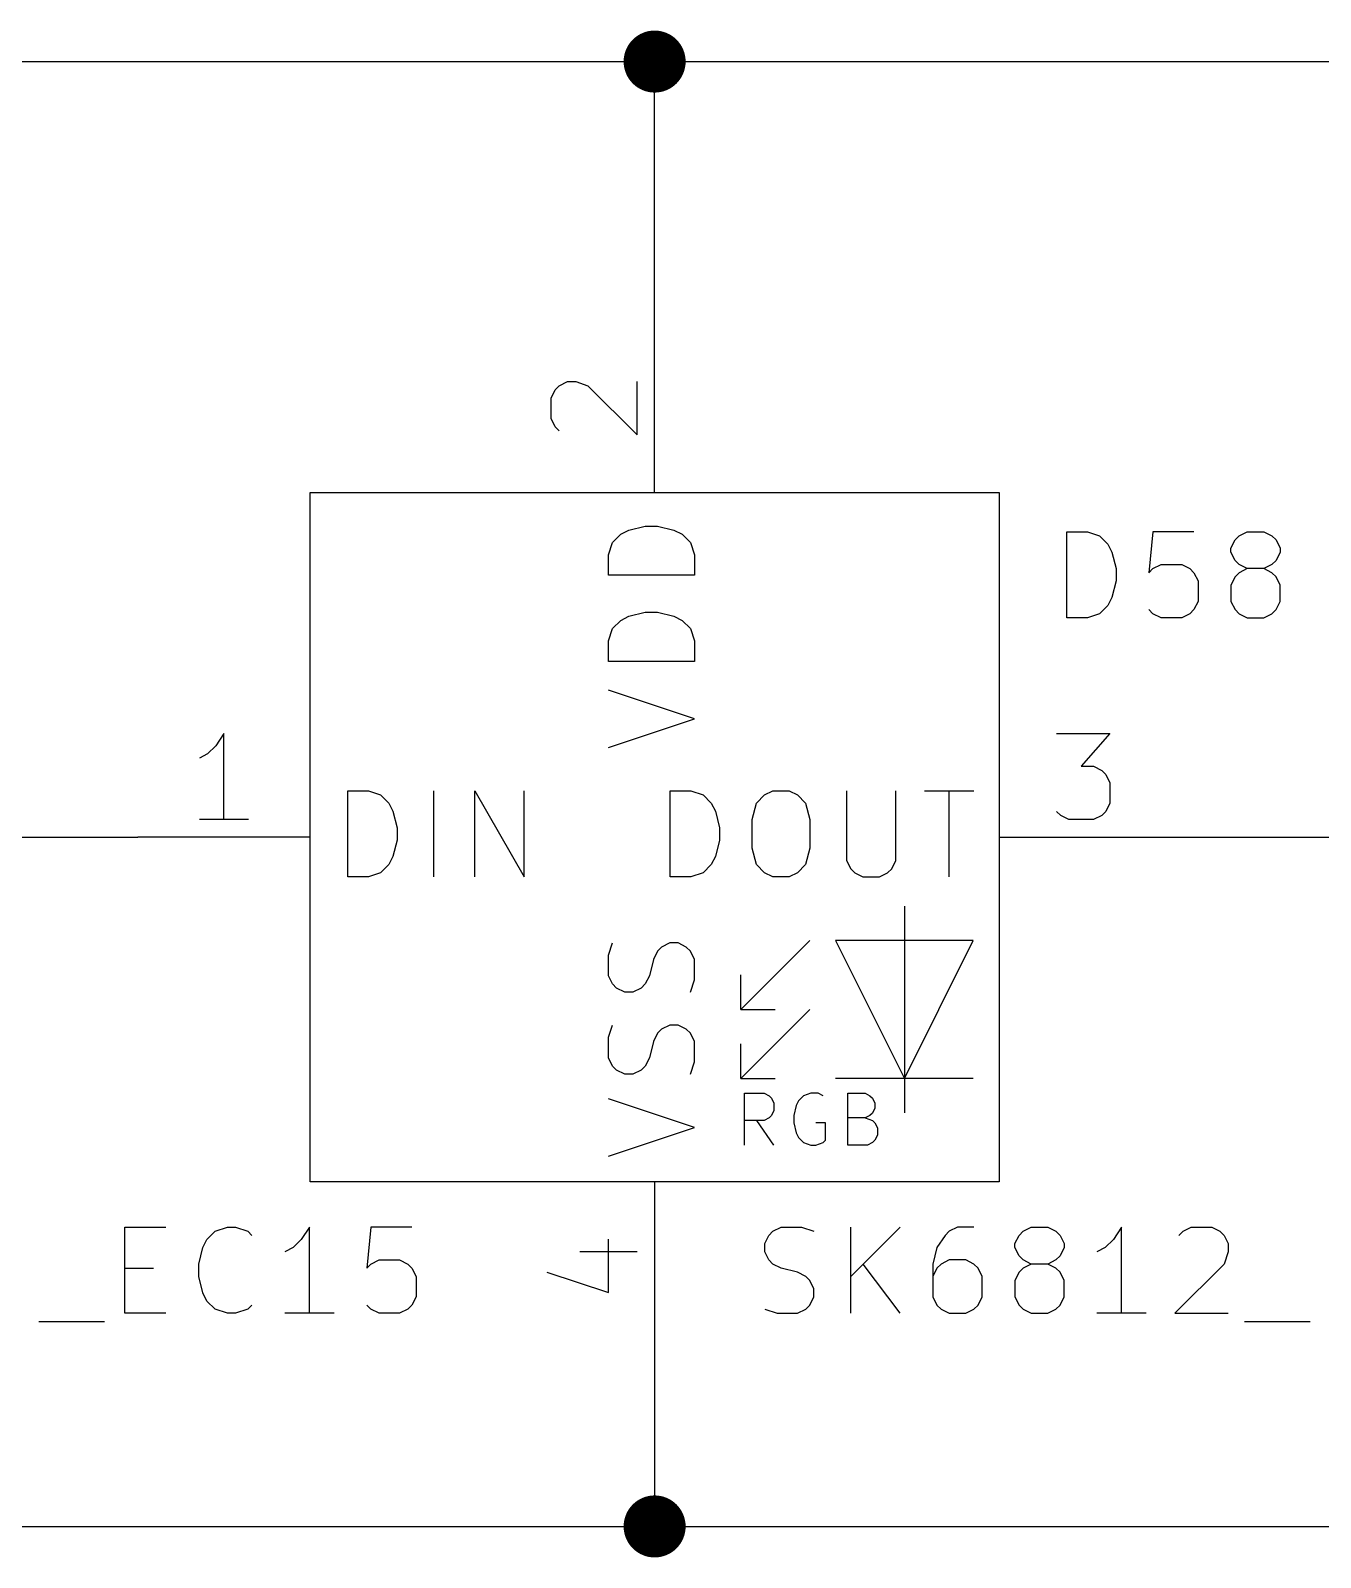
# Model space of a CAD drawing. Extents: x 0.4 to 11.3, y -7.9 to -0.4.
# Drawn here: x 7.988 to 8.737, y -2.468 to -1.582 of the extents above; entities that cross this region are included whole.
import ezdxf

# ---------------------------------------------------------------- set-up
doc = ezdxf.new("R2010")
doc.units = 0
doc.header["$MEASUREMENT"] = 0
for name, color, linetype in [('CYAN2', 4, 'CONTINUOUS'), ('GREEN3', 91, 'CONTINUOUS'), ('LYELLOW', 51, 'CONTINUOUS'), ('RED2', 1, 'CONTINUOUS'), ('RED3', 11, 'CONTINUOUS')]:
    doc.layers.add(name, color=color, linetype=linetype)

msp = doc.modelspace()

# ---------------------------------------------------------------- linework, layer by layer
at = {"layer": 'CYAN2', "linetype": 'CONTINUOUS'}
for p, q in [((8.32551, -1.87905), (8.33028, -1.87428)), ((8.32551, -1.87905), (8.33028, -1.87428)), ((8.33028, -1.87428), (8.33504, -1.8719)), ((8.33028, -1.87428), (8.33504, -1.8719)), ((8.33504, -1.8719), (8.34456, -1.86952)), ((8.33504, -1.8719), (8.34456, -1.86952)), ((8.34456, -1.86952), (8.3517, -1.86952)), ((8.34456, -1.86952), (8.3517, -1.86952)), ((8.3517, -1.86952), (8.36122, -1.8719)), ((8.3517, -1.86952), (8.36122, -1.8719)), ((8.36122, -1.8719), (8.36599, -1.87428)), ((8.36122, -1.8719), (8.36599, -1.87428)), ((8.36599, -1.87428), (8.37075, -1.87905)), ((8.36599, -1.87428), (8.37075, -1.87905)), ((8.58928, -1.9228), (8.58928, -1.8728)), ((8.58928, -1.8728), (8.60119, -1.8728)), ((8.58928, -1.9228), (8.58928, -1.8728)), ((8.58928, -1.8728), (8.60119, -1.8728)), ((8.60119, -1.8728), (8.60833, -1.87519)), ((8.60119, -1.8728), (8.60833, -1.87519)), ((8.60833, -1.87519), (8.61309, -1.87995)), ((8.60833, -1.87519), (8.61309, -1.87995)), ((8.63928, -1.8728), (8.63691, -1.89661)), ((8.63928, -1.8728), (8.63691, -1.89661)), ((8.66309, -1.8728), (8.63928, -1.8728)), ((8.66309, -1.8728), (8.63928, -1.8728)), ((8.68452, -1.88233), (8.6869, -1.87757)), ((8.68452, -1.88233), (8.6869, -1.87757)), ((8.6869, -1.87757), (8.68928, -1.87519)), ((8.6869, -1.87757), (8.68928, -1.87519)), ((8.68928, -1.87519), (8.69405, -1.8728)), ((8.68928, -1.87519), (8.69405, -1.8728)), ((8.69405, -1.8728), (8.70357, -1.8728)), ((8.69405, -1.8728), (8.70357, -1.8728)), ((8.70357, -1.8728), (8.70833, -1.87519)), ((8.70357, -1.8728), (8.70833, -1.87519)), ((8.70833, -1.87519), (8.71071, -1.87757)), ((8.70833, -1.87519), (8.71071, -1.87757)), ((8.71071, -1.87757), (8.71309, -1.88233)), ((8.71071, -1.87757), (8.71309, -1.88233)), ((8.32313, -1.88619), (8.32551, -1.87905)), ((8.32313, -1.88619), (8.32551, -1.87905)), ((8.32313, -1.89809), (8.32313, -1.88619)), ((8.32313, -1.89809), (8.32313, -1.88619)), ((8.37075, -1.87905), (8.37313, -1.88619)), ((8.37075, -1.87905), (8.37313, -1.88619)), ((8.37313, -1.88619), (8.37313, -1.89809)), ((8.37313, -1.88619), (8.37313, -1.89809)), ((8.61309, -1.87995), (8.61548, -1.88471)), ((8.61309, -1.87995), (8.61548, -1.88471)), ((8.61548, -1.88471), (8.61785, -1.89423)), ((8.61548, -1.88471), (8.61785, -1.89423)), ((8.68452, -1.88471), (8.68452, -1.88233)), ((8.68452, -1.88471), (8.68452, -1.88233)), ((8.6869, -1.88947), (8.68452, -1.88471)), ((8.6869, -1.88947), (8.68452, -1.88471)), ((8.71309, -1.88471), (8.71071, -1.88947)), ((8.71309, -1.88471), (8.71071, -1.88947)), ((8.71309, -1.88233), (8.71309, -1.88471)), ((8.71309, -1.88233), (8.71309, -1.88471)), ((8.61785, -1.89423), (8.61785, -1.90137)), ((8.61785, -1.89423), (8.61785, -1.90137)), ((8.63691, -1.89661), (8.63928, -1.89423)), ((8.63691, -1.89661), (8.63928, -1.89423)), ((8.63928, -1.89423), (8.64405, -1.89185)), ((8.63928, -1.89423), (8.64405, -1.89185)), ((8.64405, -1.89185), (8.65595, -1.89185)), ((8.64405, -1.89185), (8.65595, -1.89185)), ((8.65595, -1.89185), (8.66071, -1.89423)), ((8.65595, -1.89185), (8.66071, -1.89423)), ((8.66071, -1.89423), (8.66309, -1.89661)), ((8.66071, -1.89423), (8.66309, -1.89661)), ((8.68928, -1.89185), (8.6869, -1.88947)), ((8.68928, -1.89185), (8.6869, -1.88947)), ((8.69405, -1.89423), (8.68928, -1.89185)), ((8.69405, -1.89423), (8.68928, -1.89185)), ((8.69405, -1.89423), (8.68928, -1.89661)), ((8.69405, -1.89423), (8.68928, -1.89661)), ((8.70357, -1.89423), (8.69405, -1.89423)), ((8.70357, -1.89423), (8.69405, -1.89423)), ((8.70833, -1.89185), (8.70357, -1.89423)), ((8.70833, -1.89185), (8.70357, -1.89423)), ((8.70833, -1.89661), (8.70357, -1.89423)), ((8.70833, -1.89661), (8.70357, -1.89423)), ((8.71071, -1.88947), (8.70833, -1.89185)), ((8.71071, -1.88947), (8.70833, -1.89185)), ((8.37313, -1.89809), (8.32313, -1.89809)), ((8.37313, -1.89809), (8.32313, -1.89809)), ((8.61785, -1.90137), (8.61548, -1.9109)), ((8.61785, -1.90137), (8.61548, -1.9109)), ((8.66309, -1.89661), (8.66548, -1.90137)), ((8.66309, -1.89661), (8.66548, -1.90137)), ((8.66548, -1.90137), (8.66548, -1.91328)), ((8.66548, -1.90137), (8.66548, -1.91328)), ((8.6869, -1.899), (8.68452, -1.90376)), ((8.6869, -1.899), (8.68452, -1.90376)), ((8.68452, -1.90376), (8.68452, -1.91328)), ((8.68452, -1.90376), (8.68452, -1.91328)), ((8.68928, -1.89661), (8.6869, -1.899)), ((8.68928, -1.89661), (8.6869, -1.899)), ((8.71071, -1.899), (8.70833, -1.89661)), ((8.71071, -1.899), (8.70833, -1.89661)), ((8.71309, -1.90376), (8.71071, -1.899)), ((8.71309, -1.90376), (8.71071, -1.899)), ((8.71309, -1.91328), (8.71309, -1.90376)), ((8.71309, -1.91328), (8.71309, -1.90376)), ((8.61548, -1.9109), (8.61309, -1.91566)), ((8.61548, -1.9109), (8.61309, -1.91566)), ((8.66548, -1.91328), (8.66309, -1.91804)), ((8.66548, -1.91328), (8.66309, -1.91804)), ((8.68452, -1.91328), (8.6869, -1.91804)), ((8.68452, -1.91328), (8.6869, -1.91804)), ((8.71071, -1.91804), (8.71309, -1.91328)), ((8.71071, -1.91804), (8.71309, -1.91328)), ((8.33028, -1.92428), (8.33504, -1.9219)), ((8.33028, -1.92428), (8.33504, -1.9219)), ((8.33504, -1.9219), (8.34456, -1.91952)), ((8.33504, -1.9219), (8.34456, -1.91952)), ((8.34456, -1.91952), (8.3517, -1.91952)), ((8.34456, -1.91952), (8.3517, -1.91952)), ((8.3517, -1.91952), (8.36122, -1.9219)), ((8.3517, -1.91952), (8.36122, -1.9219)), ((8.36122, -1.9219), (8.36599, -1.92428)), ((8.36122, -1.9219), (8.36599, -1.92428)), ((8.60833, -1.92043), (8.60119, -1.9228)), ((8.60833, -1.92043), (8.60119, -1.9228)), ((8.61309, -1.91566), (8.60833, -1.92043)), ((8.61309, -1.91566), (8.60833, -1.92043)), ((8.63928, -1.92043), (8.63691, -1.91804)), ((8.63928, -1.92043), (8.63691, -1.91804)), ((8.64405, -1.9228), (8.63928, -1.92043)), ((8.64405, -1.9228), (8.63928, -1.92043)), ((8.66071, -1.92043), (8.65595, -1.9228)), ((8.66071, -1.92043), (8.65595, -1.9228)), ((8.66309, -1.91804), (8.66071, -1.92043)), ((8.66309, -1.91804), (8.66071, -1.92043)), ((8.6869, -1.91804), (8.68928, -1.92043)), ((8.6869, -1.91804), (8.68928, -1.92043)), ((8.68928, -1.92043), (8.69405, -1.9228)), ((8.68928, -1.92043), (8.69405, -1.9228)), ((8.70357, -1.9228), (8.70833, -1.92043)), ((8.70357, -1.9228), (8.70833, -1.92043)), ((8.70833, -1.92043), (8.71071, -1.91804)), ((8.70833, -1.92043), (8.71071, -1.91804)), ((8.32313, -1.93619), (8.32551, -1.92905)), ((8.32313, -1.93619), (8.32551, -1.92905)), ((8.32551, -1.92905), (8.33028, -1.92428)), ((8.32551, -1.92905), (8.33028, -1.92428)), ((8.36599, -1.92428), (8.37075, -1.92905)), ((8.36599, -1.92428), (8.37075, -1.92905)), ((8.37075, -1.92905), (8.37313, -1.93619)), ((8.37075, -1.92905), (8.37313, -1.93619)), ((8.60119, -1.9228), (8.58928, -1.9228)), ((8.60119, -1.9228), (8.58928, -1.9228)), ((8.65595, -1.9228), (8.64405, -1.9228)), ((8.65595, -1.9228), (8.64405, -1.9228)), ((8.69405, -1.9228), (8.70357, -1.9228)), ((8.69405, -1.9228), (8.70357, -1.9228)), ((8.32313, -1.94809), (8.32313, -1.93619)), ((8.32313, -1.94809), (8.32313, -1.93619)), ((8.37313, -1.93619), (8.37313, -1.94809)), ((8.37313, -1.93619), (8.37313, -1.94809)), ((8.37313, -1.94809), (8.32313, -1.94809)), ((8.37313, -1.94809), (8.32313, -1.94809)), ((8.37313, -1.98143), (8.32313, -1.96476)), ((8.37313, -1.98143), (8.32313, -1.96476)), ((8.32313, -1.99809), (8.37313, -1.98143)), ((8.32313, -1.99809), (8.37313, -1.98143)), ((8.1719, -2.07313), (8.1719, -2.02313)), ((8.1719, -2.02313), (8.18381, -2.02313)), ((8.1719, -2.07313), (8.1719, -2.02313)), ((8.1719, -2.02313), (8.18381, -2.02313)), ((8.18381, -2.02313), (8.19095, -2.02551)), ((8.18381, -2.02313), (8.19095, -2.02551)), ((8.19095, -2.02551), (8.19571, -2.03028)), ((8.19095, -2.02551), (8.19571, -2.03028)), ((8.2219, -2.07313), (8.2219, -2.02313)), ((8.2219, -2.07313), (8.2219, -2.02313)), ((8.24571, -2.07313), (8.24571, -2.02313)), ((8.24571, -2.02313), (8.27428, -2.07313)), ((8.24571, -2.07313), (8.24571, -2.02313)), ((8.24571, -2.02313), (8.27428, -2.07313)), ((8.27428, -2.07313), (8.27428, -2.02313)), ((8.27428, -2.07313), (8.27428, -2.02313)), ((8.35904, -2.07313), (8.35904, -2.02313)), ((8.35904, -2.02313), (8.37095, -2.02313)), ((8.35904, -2.07313), (8.35904, -2.02313)), ((8.35904, -2.02313), (8.37095, -2.02313)), ((8.37095, -2.02313), (8.37809, -2.02551)), ((8.37095, -2.02313), (8.37809, -2.02551)), ((8.37809, -2.02551), (8.38285, -2.03028)), ((8.37809, -2.02551), (8.38285, -2.03028)), ((8.40904, -2.03028), (8.41381, -2.02551)), ((8.40904, -2.03028), (8.41381, -2.02551)), ((8.41381, -2.02551), (8.41857, -2.02313)), ((8.41381, -2.02551), (8.41857, -2.02313)), ((8.41857, -2.02313), (8.42809, -2.02313)), ((8.41857, -2.02313), (8.42809, -2.02313)), ((8.42809, -2.02313), (8.43285, -2.02551)), ((8.42809, -2.02313), (8.43285, -2.02551)), ((8.43285, -2.02551), (8.43761, -2.03028)), ((8.43285, -2.02551), (8.43761, -2.03028)), ((8.46143, -2.02313), (8.46143, -2.06361)), ((8.46143, -2.02313), (8.46143, -2.06361)), ((8.49, -2.06361), (8.49, -2.02313)), ((8.49, -2.06361), (8.49, -2.02313)), ((8.50667, -2.02313), (8.53524, -2.02313)), ((8.50667, -2.02313), (8.53524, -2.02313)), ((8.52095, -2.07313), (8.52095, -2.02313)), ((8.52095, -2.07313), (8.52095, -2.02313)), ((8.19571, -2.03028), (8.19809, -2.03504)), ((8.19571, -2.03028), (8.19809, -2.03504)), ((8.19809, -2.03504), (8.20047, -2.04456)), ((8.19809, -2.03504), (8.20047, -2.04456)), ((8.38285, -2.03028), (8.38524, -2.03504)), ((8.38285, -2.03028), (8.38524, -2.03504)), ((8.38524, -2.03504), (8.38761, -2.04456)), ((8.38524, -2.03504), (8.38761, -2.04456)), ((8.40667, -2.0398), (8.40904, -2.03028)), ((8.40667, -2.0398), (8.40904, -2.03028)), ((8.43761, -2.03028), (8.44, -2.0398)), ((8.43761, -2.03028), (8.44, -2.0398)), ((8.20047, -2.04456), (8.20047, -2.0517)), ((8.20047, -2.04456), (8.20047, -2.0517)), ((8.38761, -2.04456), (8.38761, -2.0517)), ((8.38761, -2.04456), (8.38761, -2.0517)), ((8.40667, -2.05646), (8.40667, -2.0398)), ((8.40667, -2.05646), (8.40667, -2.0398)), ((8.44, -2.0398), (8.44, -2.05646)), ((8.44, -2.0398), (8.44, -2.05646)), ((8.20047, -2.0517), (8.19809, -2.06122)), ((8.20047, -2.0517), (8.19809, -2.06122)), ((8.38761, -2.0517), (8.38524, -2.06122)), ((8.38761, -2.0517), (8.38524, -2.06122)), ((8.19809, -2.06122), (8.19571, -2.06599)), ((8.19809, -2.06122), (8.19571, -2.06599)), ((8.38524, -2.06122), (8.38285, -2.06599)), ((8.38524, -2.06122), (8.38285, -2.06599)), ((8.40904, -2.06599), (8.40667, -2.05646)), ((8.40904, -2.06599), (8.40667, -2.05646)), ((8.44, -2.05646), (8.43761, -2.06599)), ((8.44, -2.05646), (8.43761, -2.06599)), ((8.46143, -2.06361), (8.46381, -2.06837)), ((8.46143, -2.06361), (8.46381, -2.06837)), ((8.48762, -2.06837), (8.49, -2.06361)), ((8.48762, -2.06837), (8.49, -2.06361)), ((8.18381, -2.07313), (8.1719, -2.07313)), ((8.18381, -2.07313), (8.1719, -2.07313)), ((8.19095, -2.07075), (8.18381, -2.07313)), ((8.19095, -2.07075), (8.18381, -2.07313)), ((8.19571, -2.06599), (8.19095, -2.07075)), ((8.19571, -2.06599), (8.19095, -2.07075)), ((8.37095, -2.07313), (8.35904, -2.07313)), ((8.37095, -2.07313), (8.35904, -2.07313)), ((8.37809, -2.07075), (8.37095, -2.07313)), ((8.37809, -2.07075), (8.37095, -2.07313)), ((8.38285, -2.06599), (8.37809, -2.07075)), ((8.38285, -2.06599), (8.37809, -2.07075)), ((8.41381, -2.07075), (8.40904, -2.06599)), ((8.41381, -2.07075), (8.40904, -2.06599)), ((8.41857, -2.07313), (8.41381, -2.07075)), ((8.41857, -2.07313), (8.41381, -2.07075)), ((8.42809, -2.07313), (8.41857, -2.07313)), ((8.42809, -2.07313), (8.41857, -2.07313)), ((8.43285, -2.07075), (8.42809, -2.07313)), ((8.43285, -2.07075), (8.42809, -2.07313)), ((8.43761, -2.06599), (8.43285, -2.07075)), ((8.43761, -2.06599), (8.43285, -2.07075)), ((8.46381, -2.06837), (8.46619, -2.07075)), ((8.46381, -2.06837), (8.46619, -2.07075)), ((8.46619, -2.07075), (8.47095, -2.07313)), ((8.46619, -2.07075), (8.47095, -2.07313)), ((8.47095, -2.07313), (8.48047, -2.07313)), ((8.47095, -2.07313), (8.48047, -2.07313)), ((8.48047, -2.07313), (8.48524, -2.07075)), ((8.48047, -2.07313), (8.48524, -2.07075)), ((8.48524, -2.07075), (8.48762, -2.06837)), ((8.48524, -2.07075), (8.48762, -2.06837)), ((8.32313, -2.11857), (8.32551, -2.11143)), ((8.32313, -2.11857), (8.32551, -2.11143)), ((8.3517, -2.11619), (8.34932, -2.12095)), ((8.3517, -2.11619), (8.34932, -2.12095)), ((8.35408, -2.11381), (8.3517, -2.11619)), ((8.35408, -2.11381), (8.3517, -2.11619)), ((8.35885, -2.11143), (8.35408, -2.11381)), ((8.35885, -2.11143), (8.35408, -2.11381)), ((8.36361, -2.11143), (8.35885, -2.11143)), ((8.36361, -2.11143), (8.35885, -2.11143)), ((8.36837, -2.11381), (8.36361, -2.11143)), ((8.36837, -2.11381), (8.36361, -2.11143)), ((8.37075, -2.11619), (8.36837, -2.11381)), ((8.37075, -2.11619), (8.36837, -2.11381)), ((8.37313, -2.12095), (8.37075, -2.11619)), ((8.37313, -2.12095), (8.37075, -2.11619)), ((8.32313, -2.13047), (8.32313, -2.11857)), ((8.32313, -2.13047), (8.32313, -2.11857)), ((8.34932, -2.12095), (8.34694, -2.13047)), ((8.34932, -2.12095), (8.34694, -2.13047)), ((8.37313, -2.13285), (8.37313, -2.12095)), ((8.37313, -2.13285), (8.37313, -2.12095)), ((8.32551, -2.13524), (8.32313, -2.13047)), ((8.32551, -2.13524), (8.32313, -2.13047)), ((8.32789, -2.13762), (8.32551, -2.13524)), ((8.32789, -2.13762), (8.32551, -2.13524)), ((8.34456, -2.13524), (8.34218, -2.13762)), ((8.34456, -2.13524), (8.34218, -2.13762)), ((8.34694, -2.13047), (8.34456, -2.13524)), ((8.34694, -2.13047), (8.34456, -2.13524)), ((8.37075, -2.14), (8.37313, -2.13285)), ((8.37075, -2.14), (8.37313, -2.13285)), ((8.33265, -2.14), (8.32789, -2.13762)), ((8.33265, -2.14), (8.32789, -2.13762)), ((8.33742, -2.14), (8.33265, -2.14)), ((8.33742, -2.14), (8.33265, -2.14)), ((8.34218, -2.13762), (8.33742, -2.14)), ((8.34218, -2.13762), (8.33742, -2.14)), ((8.32313, -2.16619), (8.32551, -2.15904)), ((8.32313, -2.16619), (8.32551, -2.15904)), ((8.35408, -2.16143), (8.3517, -2.16381)), ((8.35408, -2.16143), (8.3517, -2.16381)), ((8.35885, -2.15904), (8.35408, -2.16143)), ((8.35885, -2.15904), (8.35408, -2.16143)), ((8.36361, -2.15904), (8.35885, -2.15904)), ((8.36361, -2.15904), (8.35885, -2.15904)), ((8.36837, -2.16143), (8.36361, -2.15904)), ((8.36837, -2.16143), (8.36361, -2.15904)), ((8.37075, -2.16381), (8.36837, -2.16143)), ((8.37075, -2.16381), (8.36837, -2.16143)), ((8.32313, -2.17809), (8.32313, -2.16619)), ((8.32313, -2.17809), (8.32313, -2.16619)), ((8.34932, -2.16857), (8.34694, -2.17809)), ((8.34932, -2.16857), (8.34694, -2.17809)), ((8.3517, -2.16381), (8.34932, -2.16857)), ((8.3517, -2.16381), (8.34932, -2.16857)), ((8.37313, -2.16857), (8.37075, -2.16381)), ((8.37313, -2.16857), (8.37075, -2.16381)), ((8.37313, -2.18047), (8.37313, -2.16857)), ((8.37313, -2.18047), (8.37313, -2.16857)), ((8.32551, -2.18285), (8.32313, -2.17809)), ((8.32551, -2.18285), (8.32313, -2.17809)), ((8.34694, -2.17809), (8.34456, -2.18285)), ((8.34694, -2.17809), (8.34456, -2.18285)), ((8.32789, -2.18524), (8.32551, -2.18285)), ((8.32789, -2.18524), (8.32551, -2.18285)), ((8.33265, -2.18761), (8.32789, -2.18524)), ((8.33265, -2.18761), (8.32789, -2.18524)), ((8.33742, -2.18761), (8.33265, -2.18761)), ((8.33742, -2.18761), (8.33265, -2.18761)), ((8.34218, -2.18524), (8.33742, -2.18761)), ((8.34218, -2.18524), (8.33742, -2.18761)), ((8.34456, -2.18285), (8.34218, -2.18524)), ((8.34456, -2.18285), (8.34218, -2.18524)), ((8.37075, -2.18761), (8.37313, -2.18047)), ((8.37075, -2.18761), (8.37313, -2.18047)), ((8.37313, -2.21857), (8.32313, -2.2019)), ((8.37313, -2.21857), (8.32313, -2.2019)), ((8.32313, -2.23524), (8.37313, -2.21857)), ((8.32313, -2.23524), (8.37313, -2.21857)), ((8.04246, -2.32633), (8.04246, -2.27633)), ((8.04246, -2.27633), (8.06628, -2.27633)), ((8.04246, -2.32633), (8.04246, -2.27633)), ((8.04246, -2.27633), (8.06628, -2.27633)), ((8.09485, -2.27872), (8.10199, -2.27633)), ((8.09485, -2.27872), (8.10199, -2.27633)), ((8.10199, -2.27633), (8.10675, -2.27633)), ((8.10199, -2.27633), (8.10675, -2.27633)), ((8.10675, -2.27633), (8.11389, -2.27872)), ((8.10675, -2.27633), (8.11389, -2.27872)), ((8.14961, -2.27633), (8.14485, -2.28348)), ((8.14961, -2.27633), (8.14485, -2.28348)), ((8.14961, -2.32633), (8.14961, -2.27633)), ((8.14961, -2.32633), (8.14961, -2.27633)), ((8.18532, -2.27633), (8.18294, -2.30015)), ((8.18532, -2.27633), (8.18294, -2.30015)), ((8.20913, -2.27633), (8.18532, -2.27633)), ((8.20913, -2.27633), (8.18532, -2.27633)), ((8.41866, -2.27872), (8.42343, -2.27633)), ((8.41866, -2.27872), (8.42343, -2.27633)), ((8.42343, -2.27633), (8.43533, -2.27633)), ((8.42343, -2.27633), (8.43533, -2.27633)), ((8.43533, -2.27633), (8.44247, -2.27872)), ((8.43533, -2.27633), (8.44247, -2.27872)), ((8.4639, -2.32633), (8.4639, -2.27633)), ((8.49247, -2.27633), (8.4639, -2.30491)), ((8.4639, -2.32633), (8.4639, -2.27633)), ((8.49247, -2.27633), (8.4639, -2.30491)), ((8.5258, -2.27633), (8.52104, -2.27872)), ((8.5258, -2.27633), (8.52104, -2.27872)), ((8.53533, -2.27633), (8.5258, -2.27633)), ((8.53533, -2.27633), (8.5258, -2.27633)), ((8.5639, -2.27872), (8.56866, -2.27633)), ((8.5639, -2.27872), (8.56866, -2.27633)), ((8.56866, -2.27633), (8.57819, -2.27633)), ((8.56866, -2.27633), (8.57819, -2.27633)), ((8.57819, -2.27633), (8.58294, -2.27872)), ((8.57819, -2.27633), (8.58294, -2.27872)), ((8.62104, -2.27633), (8.61628, -2.28348)), ((8.62104, -2.27633), (8.61628, -2.28348)), ((8.62104, -2.32633), (8.62104, -2.27633)), ((8.62104, -2.32633), (8.62104, -2.27633)), ((8.65675, -2.27872), (8.66152, -2.27633)), ((8.65675, -2.27872), (8.66152, -2.27633)), ((8.66152, -2.27633), (8.67342, -2.27633)), ((8.66152, -2.27633), (8.67342, -2.27633)), ((8.67342, -2.27633), (8.67818, -2.27872)), ((8.67342, -2.27633), (8.67818, -2.27872)), ((8.0877, -2.28824), (8.09008, -2.28348)), ((8.0877, -2.28824), (8.09008, -2.28348)), ((8.09008, -2.28348), (8.09485, -2.27872)), ((8.09008, -2.28348), (8.09485, -2.27872)), ((8.11389, -2.27872), (8.11627, -2.2811)), ((8.11389, -2.27872), (8.11627, -2.2811)), ((8.14485, -2.28348), (8.14008, -2.28824)), ((8.14485, -2.28348), (8.14008, -2.28824)), ((8.4139, -2.28586), (8.41628, -2.2811)), ((8.4139, -2.28586), (8.41628, -2.2811)), ((8.4139, -2.29062), (8.4139, -2.28586)), ((8.4139, -2.29062), (8.4139, -2.28586)), ((8.41628, -2.2811), (8.41866, -2.27872)), ((8.41628, -2.2811), (8.41866, -2.27872)), ((8.51866, -2.2811), (8.5139, -2.28824)), ((8.51866, -2.2811), (8.5139, -2.28824)), ((8.52104, -2.27872), (8.51866, -2.2811)), ((8.52104, -2.27872), (8.51866, -2.2811)), ((8.55914, -2.28586), (8.56152, -2.2811)), ((8.55914, -2.28586), (8.56152, -2.2811)), ((8.55914, -2.28824), (8.55914, -2.28586)), ((8.55914, -2.28824), (8.55914, -2.28586)), ((8.56152, -2.2811), (8.5639, -2.27872)), ((8.56152, -2.2811), (8.5639, -2.27872)), ((8.58294, -2.27872), (8.58533, -2.2811)), ((8.58294, -2.27872), (8.58533, -2.2811)), ((8.58533, -2.2811), (8.58771, -2.28586)), ((8.58533, -2.2811), (8.58771, -2.28586)), ((8.58771, -2.28586), (8.58771, -2.28824)), ((8.58771, -2.28586), (8.58771, -2.28824)), ((8.61628, -2.28348), (8.61152, -2.28824)), ((8.61628, -2.28348), (8.61152, -2.28824)), ((8.65437, -2.2811), (8.65675, -2.27872)), ((8.65437, -2.2811), (8.65675, -2.27872)), ((8.67818, -2.27872), (8.68056, -2.2811)), ((8.67818, -2.27872), (8.68056, -2.2811)), ((8.68056, -2.2811), (8.68294, -2.28586)), ((8.68056, -2.2811), (8.68294, -2.28586)), ((8.68294, -2.28586), (8.68294, -2.29062)), ((8.68294, -2.28586), (8.68294, -2.29062)), ((8.08532, -2.29776), (8.0877, -2.28824)), ((8.08532, -2.29776), (8.0877, -2.28824)), ((8.14008, -2.28824), (8.13532, -2.29062)), ((8.14008, -2.28824), (8.13532, -2.29062)), ((8.41628, -2.29538), (8.4139, -2.29062)), ((8.41628, -2.29538), (8.4139, -2.29062)), ((8.5139, -2.28824), (8.51152, -2.29776)), ((8.5139, -2.28824), (8.51152, -2.29776)), ((8.56152, -2.293), (8.55914, -2.28824)), ((8.56152, -2.293), (8.55914, -2.28824)), ((8.5639, -2.29538), (8.56152, -2.293)), ((8.5639, -2.29538), (8.56152, -2.293)), ((8.58533, -2.293), (8.58294, -2.29538)), ((8.58533, -2.293), (8.58294, -2.29538)), ((8.58771, -2.28824), (8.58533, -2.293)), ((8.58771, -2.28824), (8.58533, -2.293)), ((8.61152, -2.28824), (8.60676, -2.29062)), ((8.61152, -2.28824), (8.60676, -2.29062)), ((8.68294, -2.29062), (8.68056, -2.29776)), ((8.68294, -2.29062), (8.68056, -2.29776)), ((8.04246, -2.30015), (8.05913, -2.30015)), ((8.04246, -2.30015), (8.05913, -2.30015)), ((8.08532, -2.30491), (8.08532, -2.29776)), ((8.08532, -2.30491), (8.08532, -2.29776)), ((8.18294, -2.30015), (8.18532, -2.29776)), ((8.18294, -2.30015), (8.18532, -2.29776)), ((8.18532, -2.29776), (8.19008, -2.29538)), ((8.18532, -2.29776), (8.19008, -2.29538)), ((8.19008, -2.29538), (8.20199, -2.29538)), ((8.19008, -2.29538), (8.20199, -2.29538)), ((8.20199, -2.29538), (8.20675, -2.29776)), ((8.20199, -2.29538), (8.20675, -2.29776)), ((8.20675, -2.29776), (8.20913, -2.30015)), ((8.20675, -2.29776), (8.20913, -2.30015)), ((8.20913, -2.30015), (8.21151, -2.30491)), ((8.20913, -2.30015), (8.21151, -2.30491)), ((8.41866, -2.29776), (8.41628, -2.29538)), ((8.41866, -2.29776), (8.41628, -2.29538)), ((8.42343, -2.30015), (8.41866, -2.29776)), ((8.42343, -2.30015), (8.41866, -2.29776)), ((8.43295, -2.30253), (8.42343, -2.30015)), ((8.43295, -2.30253), (8.42343, -2.30015)), ((8.43771, -2.30491), (8.43295, -2.30253)), ((8.43771, -2.30491), (8.43295, -2.30253)), ((8.49247, -2.32633), (8.47104, -2.29776)), ((8.49247, -2.32633), (8.47104, -2.29776)), ((8.51152, -2.29776), (8.51152, -2.31681)), ((8.51152, -2.29776), (8.51152, -2.31681)), ((8.5139, -2.30015), (8.51152, -2.30491)), ((8.5139, -2.30015), (8.51152, -2.30491)), ((8.51628, -2.29776), (8.5139, -2.30015)), ((8.51628, -2.29776), (8.5139, -2.30015)), ((8.52104, -2.29538), (8.51628, -2.29776)), ((8.52104, -2.29538), (8.51628, -2.29776)), ((8.53057, -2.29538), (8.52104, -2.29538)), ((8.53057, -2.29538), (8.52104, -2.29538)), ((8.53533, -2.29776), (8.53057, -2.29538)), ((8.53533, -2.29776), (8.53057, -2.29538)), ((8.53771, -2.30015), (8.53533, -2.29776)), ((8.53771, -2.30015), (8.53533, -2.29776)), ((8.54009, -2.30491), (8.53771, -2.30015)), ((8.54009, -2.30491), (8.53771, -2.30015)), ((8.56152, -2.30253), (8.55914, -2.30729)), ((8.56152, -2.30253), (8.55914, -2.30729)), ((8.5639, -2.30015), (8.56152, -2.30253)), ((8.5639, -2.30015), (8.56152, -2.30253)), ((8.56866, -2.29776), (8.5639, -2.29538)), ((8.56866, -2.29776), (8.5639, -2.29538)), ((8.56866, -2.29776), (8.5639, -2.30015)), ((8.56866, -2.29776), (8.5639, -2.30015)), ((8.57819, -2.29776), (8.56866, -2.29776)), ((8.57819, -2.29776), (8.56866, -2.29776)), ((8.58294, -2.29538), (8.57819, -2.29776)), ((8.58294, -2.29538), (8.57819, -2.29776)), ((8.58294, -2.30015), (8.57819, -2.29776)), ((8.58294, -2.30015), (8.57819, -2.29776)), ((8.58533, -2.30253), (8.58294, -2.30015)), ((8.58533, -2.30253), (8.58294, -2.30015)), ((8.58771, -2.30729), (8.58533, -2.30253)), ((8.58771, -2.30729), (8.58533, -2.30253)), ((8.68056, -2.29776), (8.65199, -2.32633)), ((8.68056, -2.29776), (8.65199, -2.32633)), ((8.0877, -2.31443), (8.08532, -2.30491)), ((8.0877, -2.31443), (8.08532, -2.30491)), ((8.21151, -2.30491), (8.21151, -2.31681)), ((8.21151, -2.30491), (8.21151, -2.31681)), ((8.44009, -2.30729), (8.43771, -2.30491)), ((8.44009, -2.30729), (8.43771, -2.30491)), ((8.44247, -2.31205), (8.44009, -2.30729)), ((8.44247, -2.31205), (8.44009, -2.30729)), ((8.44247, -2.31681), (8.44247, -2.31205)), ((8.44247, -2.31681), (8.44247, -2.31205)), ((8.54009, -2.31681), (8.54009, -2.30491)), ((8.54009, -2.31681), (8.54009, -2.30491)), ((8.55914, -2.30729), (8.55914, -2.31681)), ((8.55914, -2.30729), (8.55914, -2.31681)), ((8.58771, -2.31681), (8.58771, -2.30729)), ((8.58771, -2.31681), (8.58771, -2.30729)), ((8.09008, -2.31919), (8.0877, -2.31443)), ((8.09008, -2.31919), (8.0877, -2.31443)), ((8.09485, -2.32396), (8.09008, -2.31919)), ((8.09485, -2.32396), (8.09008, -2.31919)), ((8.21151, -2.31681), (8.20913, -2.32157)), ((8.21151, -2.31681), (8.20913, -2.32157)), ((8.44009, -2.32157), (8.44247, -2.31681)), ((8.44009, -2.32157), (8.44247, -2.31681)), ((8.51152, -2.31681), (8.5139, -2.32157)), ((8.51152, -2.31681), (8.5139, -2.32157)), ((8.53771, -2.32157), (8.54009, -2.31681)), ((8.53771, -2.32157), (8.54009, -2.31681)), ((8.55914, -2.31681), (8.56152, -2.32157)), ((8.55914, -2.31681), (8.56152, -2.32157)), ((8.58533, -2.32157), (8.58771, -2.31681)), ((8.58533, -2.32157), (8.58771, -2.31681)), ((8.06628, -2.32633), (8.04246, -2.32633)), ((8.06628, -2.32633), (8.04246, -2.32633)), ((8.10199, -2.32633), (8.09485, -2.32396)), ((8.10199, -2.32633), (8.09485, -2.32396)), ((8.10675, -2.32633), (8.10199, -2.32633)), ((8.10675, -2.32633), (8.10199, -2.32633)), ((8.11389, -2.32396), (8.10675, -2.32633)), ((8.11389, -2.32396), (8.10675, -2.32633)), ((8.11627, -2.32157), (8.11389, -2.32396)), ((8.11627, -2.32157), (8.11389, -2.32396)), ((8.16389, -2.32633), (8.13532, -2.32633)), ((8.16389, -2.32633), (8.13532, -2.32633)), ((8.18532, -2.32396), (8.18294, -2.32157)), ((8.18532, -2.32396), (8.18294, -2.32157)), ((8.19008, -2.32633), (8.18532, -2.32396)), ((8.19008, -2.32633), (8.18532, -2.32396)), ((8.20199, -2.32633), (8.19008, -2.32633)), ((8.20199, -2.32633), (8.19008, -2.32633)), ((8.20675, -2.32396), (8.20199, -2.32633)), ((8.20675, -2.32396), (8.20199, -2.32633)), ((8.20913, -2.32157), (8.20675, -2.32396)), ((8.20913, -2.32157), (8.20675, -2.32396)), ((8.4139, -2.32396), (8.42104, -2.32633)), ((8.4139, -2.32396), (8.42104, -2.32633)), ((8.42104, -2.32633), (8.43295, -2.32633)), ((8.42104, -2.32633), (8.43295, -2.32633)), ((8.43295, -2.32633), (8.43771, -2.32396)), ((8.43295, -2.32633), (8.43771, -2.32396)), ((8.43771, -2.32396), (8.44009, -2.32157)), ((8.43771, -2.32396), (8.44009, -2.32157)), ((8.5139, -2.32157), (8.51628, -2.32396)), ((8.5139, -2.32157), (8.51628, -2.32396)), ((8.51628, -2.32396), (8.52104, -2.32633)), ((8.51628, -2.32396), (8.52104, -2.32633)), ((8.52104, -2.32633), (8.53057, -2.32633)), ((8.52104, -2.32633), (8.53057, -2.32633)), ((8.53057, -2.32633), (8.53533, -2.32396)), ((8.53057, -2.32633), (8.53533, -2.32396)), ((8.53533, -2.32396), (8.53771, -2.32157)), ((8.53533, -2.32396), (8.53771, -2.32157)), ((8.56152, -2.32157), (8.5639, -2.32396)), ((8.56152, -2.32157), (8.5639, -2.32396)), ((8.5639, -2.32396), (8.56866, -2.32633)), ((8.5639, -2.32396), (8.56866, -2.32633)), ((8.56866, -2.32633), (8.57819, -2.32633)), ((8.56866, -2.32633), (8.57819, -2.32633)), ((8.57819, -2.32633), (8.58294, -2.32396)), ((8.57819, -2.32633), (8.58294, -2.32396)), ((8.58294, -2.32396), (8.58533, -2.32157)), ((8.58294, -2.32396), (8.58533, -2.32157)), ((8.63533, -2.32633), (8.60676, -2.32633)), ((8.63533, -2.32633), (8.60676, -2.32633)), ((8.65199, -2.32633), (8.68294, -2.32633)), ((8.65199, -2.32633), (8.68294, -2.32633)), ((7.99247, -2.3311), (8.03056, -2.3311)), ((7.99247, -2.3311), (8.03056, -2.3311)), ((8.69247, -2.3311), (8.73056, -2.3311)), ((8.69247, -2.3311), (8.73056, -2.3311))]:
    msp.add_line(p, q, dxfattribs=at)
at = {"layer": 'GREEN3', "linetype": 'CONTINUOUS'}
for p, q in [((7.65, -1.6), (8.35, -1.6)), ((8.35, -1.6), (9.05, -1.6)), ((8.35, -1.75), (8.35, -1.6)), ((7.95, -2.05), (8.05, -2.05)), ((8.65, -2.05), (8.75, -2.05)), ((8.35, -2.35), (8.35, -2.45)), ((7.65, -2.45), (8.35, -2.45)), ((8.35, -2.45), (9.05, -2.45))]:
    msp.add_line(p, q, dxfattribs=at)
at = {"layer": 'GREEN3', "const_width": 0.018}
for points in [[(8.341, -1.6, 1), (8.359, -1.6, 1)], [(8.341, -2.45, 1), (8.359, -2.45, 1)]]:
    msp.add_lwpolyline(points, format="xyb", close=True, dxfattribs=at)
at = {"layer": 'LYELLOW', "linetype": 'CONTINUOUS'}
for p, q in [((8.15, -2.25), (8.15, -1.85)), ((8.15, -1.85), (8.55, -1.85)), ((8.55, -1.85), (8.55, -2.25)), ((8.55, -2.25), (8.15, -2.25))]:
    msp.add_line(p, q, dxfattribs=at)
at = {"layer": 'RED2', "linetype": 'CONTINUOUS'}
for p, q in [((8.35, -1.85), (8.35, -1.75)), ((8.35, -1.85), (8.35, -1.75)), ((8.15, -2.25), (8.15, -1.85)), ((8.15, -1.85), (8.55, -1.85)), ((8.55, -1.85), (8.55, -2.25)), ((8.15, -2.05), (8.05, -2.05)), ((8.15, -2.05), (8.05, -2.05)), ((8.55, -2.05), (8.65, -2.05)), ((8.55, -2.05), (8.65, -2.05)), ((8.495, -2.09), (8.495, -2.19)), ((8.44, -2.11), (8.4, -2.15)), ((8.535, -2.11), (8.455, -2.11)), ((8.455, -2.11), (8.495, -2.19)), ((8.495, -2.19), (8.535, -2.11)), ((8.4, -2.15), (8.4, -2.13)), ((8.4, -2.15), (8.42, -2.15)), ((8.44, -2.15), (8.4, -2.19)), ((8.4, -2.19), (8.4, -2.17)), ((8.4, -2.19), (8.42, -2.19)), ((8.535, -2.19), (8.455, -2.19)), ((8.495, -2.19), (8.495, -2.21)), ((8.40214, -2.22868), (8.40214, -2.19868)), ((8.40214, -2.19868), (8.41357, -2.19868)), ((8.41357, -2.19868), (8.41643, -2.20011)), ((8.41643, -2.20011), (8.41785, -2.20154)), ((8.41785, -2.20154), (8.41928, -2.2044)), ((8.41928, -2.2044), (8.41928, -2.20868)), ((8.43214, -2.20583), (8.43071, -2.21154)), ((8.43357, -2.20297), (8.43214, -2.20583)), ((8.43643, -2.20011), (8.43357, -2.20297)), ((8.44071, -2.19868), (8.43643, -2.20011)), ((8.445, -2.19868), (8.44071, -2.19868)), ((8.44785, -2.20011), (8.445, -2.19868)), ((8.46214, -2.22868), (8.46214, -2.19868)), ((8.46214, -2.19868), (8.47214, -2.19868)), ((8.47214, -2.19868), (8.475, -2.20011)), ((8.475, -2.20011), (8.47643, -2.20154)), ((8.47643, -2.20154), (8.47785, -2.2044)), ((8.47785, -2.2044), (8.47785, -2.20726)), ((8.41357, -2.2144), (8.40214, -2.2144)), ((8.41928, -2.22868), (8.40928, -2.2144)), ((8.41643, -2.21297), (8.41357, -2.2144)), ((8.41785, -2.21154), (8.41643, -2.21297)), ((8.41928, -2.20868), (8.41785, -2.21154)), ((8.43071, -2.21154), (8.43071, -2.21583)), ((8.47214, -2.21297), (8.46214, -2.21297)), ((8.475, -2.21154), (8.47214, -2.21297)), ((8.47214, -2.21297), (8.47643, -2.2144)), ((8.47643, -2.21011), (8.475, -2.21154)), ((8.47785, -2.20726), (8.47643, -2.21011)), ((8.47643, -2.2144), (8.47785, -2.21583)), ((8.43071, -2.21583), (8.43214, -2.22154)), ((8.43214, -2.22154), (8.43357, -2.2244)), ((8.44928, -2.21583), (8.44357, -2.21583)), ((8.44928, -2.22583), (8.44928, -2.21583)), ((8.47785, -2.21583), (8.47928, -2.21868)), ((8.47928, -2.22297), (8.47785, -2.22583)), ((8.47928, -2.21868), (8.47928, -2.22297)), ((8.43357, -2.2244), (8.43643, -2.22726)), ((8.43643, -2.22726), (8.44071, -2.22868)), ((8.44071, -2.22868), (8.44357, -2.22868)), ((8.44357, -2.22868), (8.44785, -2.22726)), ((8.44785, -2.22726), (8.44928, -2.22583)), ((8.47357, -2.22868), (8.46214, -2.22868)), ((8.47643, -2.22726), (8.47357, -2.22868)), ((8.47785, -2.22583), (8.47643, -2.22726)), ((8.55, -2.25), (8.15, -2.25)), ((8.35, -2.25), (8.35, -2.35)), ((8.35, -2.25), (8.35, -2.35))]:
    msp.add_line(p, q, dxfattribs=at)
at = {"layer": 'RED3', "linetype": 'CONTINUOUS'}
for p, q in [((8.29226, -1.79047), (8.29464, -1.78809)), ((8.29226, -1.79047), (8.29464, -1.78809)), ((8.29464, -1.78809), (8.2994, -1.78571)), ((8.29464, -1.78809), (8.2994, -1.78571)), ((8.2994, -1.78571), (8.30417, -1.78571)), ((8.2994, -1.78571), (8.30417, -1.78571)), ((8.30417, -1.78571), (8.31131, -1.78809)), ((8.30417, -1.78571), (8.31131, -1.78809)), ((8.31131, -1.78809), (8.33988, -1.81666)), ((8.31131, -1.78809), (8.33988, -1.81666)), ((8.33988, -1.81666), (8.33988, -1.78571)), ((8.33988, -1.81666), (8.33988, -1.78571)), ((8.28988, -1.79523), (8.29226, -1.79047)), ((8.28988, -1.79523), (8.29226, -1.79047)), ((8.28988, -1.80714), (8.28988, -1.79523)), ((8.28988, -1.80714), (8.28988, -1.79523)), ((8.29226, -1.8119), (8.28988, -1.80714)), ((8.29226, -1.8119), (8.28988, -1.80714)), ((8.29464, -1.81428), (8.29226, -1.8119)), ((8.29464, -1.81428), (8.29226, -1.8119)), ((8.1, -1.98988), (8.09524, -1.99702)), ((8.1, -1.98988), (8.09524, -1.99702)), ((8.1, -2.03988), (8.1, -1.98988)), ((8.1, -2.03988), (8.1, -1.98988)), ((8.58333, -1.98988), (8.61429, -1.98988)), ((8.58333, -1.98988), (8.61429, -1.98988)), ((8.61429, -1.98988), (8.59762, -2.00893)), ((8.61429, -1.98988), (8.59762, -2.00893)), ((8.09048, -2.00178), (8.08572, -2.00417)), ((8.09048, -2.00178), (8.08572, -2.00417)), ((8.09524, -1.99702), (8.09048, -2.00178)), ((8.09524, -1.99702), (8.09048, -2.00178)), ((8.59762, -2.00893), (8.60476, -2.00893)), ((8.59762, -2.00893), (8.60476, -2.00893)), ((8.60476, -2.00893), (8.60952, -2.01131)), ((8.60476, -2.00893), (8.60952, -2.01131)), ((8.60952, -2.01131), (8.61191, -2.01369)), ((8.60952, -2.01131), (8.61191, -2.01369)), ((8.61191, -2.01369), (8.61429, -2.01845)), ((8.61191, -2.01369), (8.61429, -2.01845)), ((8.61429, -2.01845), (8.61429, -2.03035)), ((8.61429, -2.01845), (8.61429, -2.03035)), ((8.58572, -2.0375), (8.58333, -2.03512)), ((8.58572, -2.0375), (8.58333, -2.03512)), ((8.59048, -2.03988), (8.58572, -2.0375)), ((8.59048, -2.03988), (8.58572, -2.0375)), ((8.60952, -2.0375), (8.60476, -2.03988)), ((8.60952, -2.0375), (8.60476, -2.03988)), ((8.61191, -2.03512), (8.60952, -2.0375)), ((8.61191, -2.03512), (8.60952, -2.0375)), ((8.61429, -2.03035), (8.61191, -2.03512)), ((8.61429, -2.03035), (8.61191, -2.03512)), ((8.11429, -2.03988), (8.08572, -2.03988)), ((8.11429, -2.03988), (8.08572, -2.03988)), ((8.60476, -2.03988), (8.59048, -2.03988)), ((8.60476, -2.03988), (8.59048, -2.03988)), ((8.32321, -2.31428), (8.32321, -2.28333)), ((8.32321, -2.31428), (8.32321, -2.28333)), ((8.30655, -2.29047), (8.33988, -2.29047)), ((8.30655, -2.29047), (8.33988, -2.29047)), ((8.2875, -2.30238), (8.32321, -2.31428)), ((8.2875, -2.30238), (8.32321, -2.31428))]:
    msp.add_line(p, q, dxfattribs=at)

doc.saveas('drawing.dxf')
